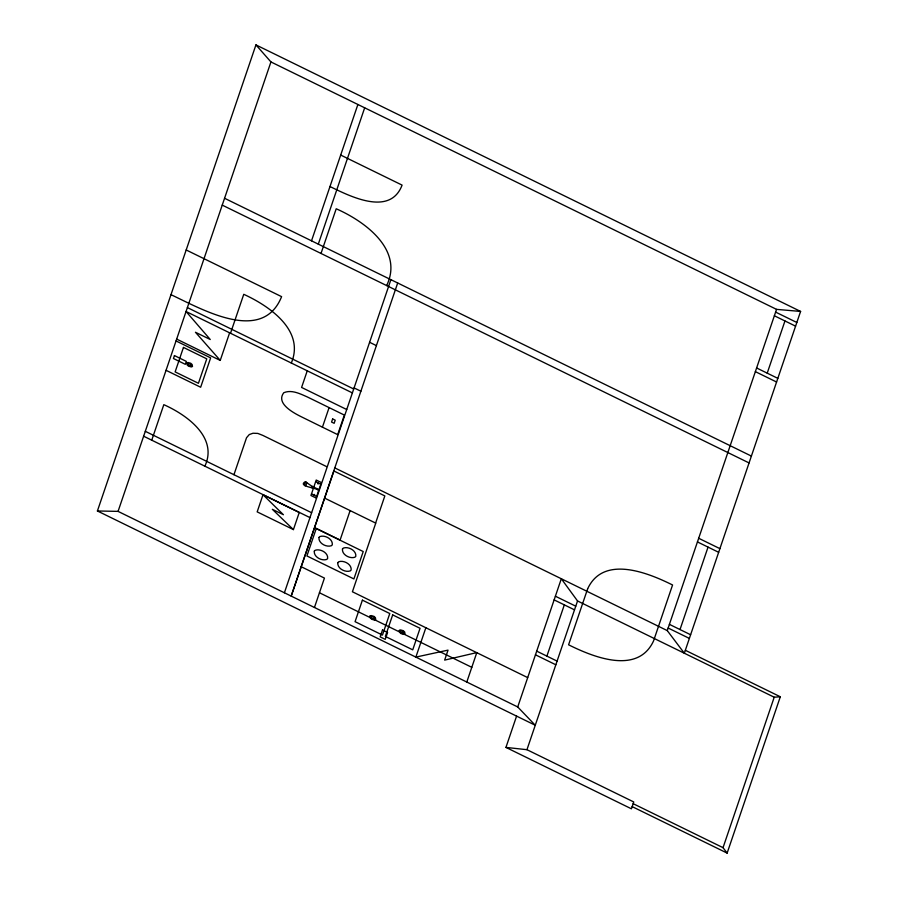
<?xml version="1.0" encoding="UTF-8"?>
<svg xmlns="http://www.w3.org/2000/svg" width="898" height="898" viewBox="0 0 898 898"><rect width="100%" height="100%" fill="white"/><g stroke="black" fill="none" stroke-linecap="round" stroke-linejoin="round"><path stroke-width="1.35" d="M97.411 510.973L118.065 511.377L517.719 706.962L535.253 725.247L97.411 510.973L255.941 44.9L800.589 311.438L684.332 653.228L667.27 630.609L334.797 467.903M118.065 511.377L270.938 61.94L255.941 44.9M151.74 440.188L163.818 404.672C186.717 414.865 218.293 437.36 204.867 466.174M229.619 332.832L220.234 360.424L176.704 339.118M230.505 333.27L243.762 294.308C269.265 305.971 305.118 330.419 291.311 363.017M311.516 240.821L357.887 104.494M233.951 474.705L246.535 437.73L249.274 434.565L252.989 433.24L257.827 433.42L262.856 435.407L326.636 466.623M318.307 244.144L364.678 107.816M321.013 253.461L336.211 208.774C364.857 221.368 403.943 249.79 386.645 285.575M263.002 494.742L257.176 511.871L293.421 529.607L299.247 512.489L263.002 494.742L283.409 514.722L272.352 509.312L293.421 529.607M307.251 370.818L301.593 387.442L346.729 409.533M322.438 427.167L300.583 416.414C292.535 412.35 275.787 403.112 283.768 392.729C291.581 389.384 300.022 393.762 307.228 396.905L344.349 415.067L337.693 434.632L322.438 427.167L329.095 407.602M311.741 487.67L312.19 486.346M313.346 488.456L310.955 495.505L316.13 498.031L321.394 482.574L316.208 480.037L313.795 487.131M284.397 592.781L390.899 279.671M397.691 282.993L291.188 596.104L333.91 471.001L384.838 495.921L375.611 523.063M314.457 607.452L324.436 578.087L301.178 566.705M350.119 510.592L340.095 540.08L314.626 527.62M425.854 627.747L415.864 657.1L448.035 650.13L444.645 660.109L476.692 652.621M466.792 682.042L476.793 652.644M517.719 706.962L561.317 578.761L577.537 600.964L774.222 697.218L780.306 696.769L727.133 853.1L632.158 806.617M505.944 747.405L526.946 749.695L633.741 801.959L631.417 808.806L505.944 747.405L516.586 716.11M546.893 656.124L564.326 604.87M526.946 749.695L577.537 600.964M667.27 630.609L776.545 309.372L800.589 311.438M680.01 629.543L708.039 547.118M767.218 373.153L784.964 320.968M727.133 853.1L723.036 847.667L774.222 697.218M372.827 618.947L374.612 618.475L373.489 616.982L371.895 616.544L371.099 617.162L372.232 618.655M402.136 633.281L403.92 632.821L402.798 631.328L401.204 630.879L400.407 631.496L401.529 632.989M270.938 61.94L776.545 309.372M775.614 312.1L796.829 322.494M774.357 315.77L795.583 326.154M340.69 155.062L402.091 185.111C390.159 216.586 350.501 196.505 329.981 186.537M756.61 367.967L777.825 378.35M755.364 371.637L776.579 382.02M224.567 198.267L751.39 456.083M222.233 205.114L749.055 462.93M186.189 249.97L281.602 296.654C262.407 344.54 201.623 308.979 170.979 294.679M369.594 342.284L376.385 345.618M698.689 538.261L719.904 548.644M697.432 541.921L718.658 552.304M354.081 387.902L360.873 391.225M187.379 307.587L353.711 388.991M352.386 392.909L186.054 311.505L210.255 339.5L195.45 332.26L220.246 360.379M176.053 340.959L210.648 357.887L200.658 387.24L166.063 370.313M669.392 624.357L690.618 634.74M668.157 628.028L689.372 638.411M685.331 650.287L780.306 696.769M555.391 596.216L575.753 606.184M315.669 481.654L320.822 484.235M554.133 599.886L574.507 609.854M318.981 489.668L311.673 486.099L305.309 481.642C296.52 486.851 319.598 487.737 318.532 490.993M324.661 498.132L375.757 523.13L352.409 591.771L527.698 677.608M311.483 493.934L316.668 496.471M145.296 431.321L311.628 512.724M143.635 436.215L309.967 517.607M536.701 651.14L557.074 661.108M535.455 654.81L555.828 664.778M319.452 592.77L471.798 667.326M633.157 803.688L723.036 847.667M174.448 355.574L173.449 358.515L185.325 364.33L186.324 361.389L174.448 355.574M183.45 347.425L175.132 371.895L198.436 383.3L206.764 358.841L183.45 347.425M186.75 362.96L187.11 364.902L188.524 366.171L191.319 366.956L192.486 366.474L192.138 364.532L190.735 363.263L187.94 362.478L186.75 362.96M187.985 363.712L188.995 365.553L191.263 365.722L190.253 363.881L187.985 363.712M304.602 483.315C304.4 490.779 309.305 478.6 304.602 483.315M332.642 418.939L331.575 422.049L334.146 423.306L335.212 420.197L332.642 418.939M316.242 528.552L306.914 555.952L353.902 578.941L363.219 551.54L316.242 528.552M314.311 551.136C313.548 556.917 321.664 561.239 326.715 559.432L327.635 558.545C328.41 552.775 320.283 548.454 315.243 550.261L314.311 551.136M318.981 537.442C318.218 543.211 326.333 547.544 331.373 545.726L332.294 544.85C333.068 539.069 324.953 534.748 319.901 536.555L318.981 537.442M337.816 562.642C337.053 568.412 345.169 572.744 350.22 570.926L351.14 570.05C351.915 564.27 343.788 559.948 338.748 561.755L337.816 562.642M342.475 548.936C341.711 554.717 349.827 559.039 354.878 557.231L355.799 556.345C356.573 550.575 348.446 546.253 343.406 548.061L342.475 548.936M362.399 600.145L355.069 621.674L382.458 635.077L389.777 613.536L362.399 600.145M369.987 616.062L370.346 618.004L371.75 619.272L374.545 620.058L375.723 619.575L375.375 617.633L373.961 616.365L371.166 615.579L369.987 616.062M382.492 630.014L380.157 636.862L385.253 639.354L387.588 632.506L382.492 630.014M392.673 614.905L385.343 636.435L412.732 649.838L420.051 628.297L392.673 614.905M399.296 630.407L399.655 632.338L401.058 633.618L403.853 634.403L405.032 633.909L404.684 631.979L403.269 630.699L400.474 629.925L399.296 630.407M587.64 588.819L568.591 644.798C593.533 657.246 637.793 674.982 653.531 640.981L672.568 584.991C647.626 572.542 603.377 554.818 587.64 588.819M317.611 483.393C318.577 485.201 318.655 482.058 317.611 483.393M314.188 495.079C312.818 494.192 315.692 494.282 314.188 495.079"/></g></svg>
